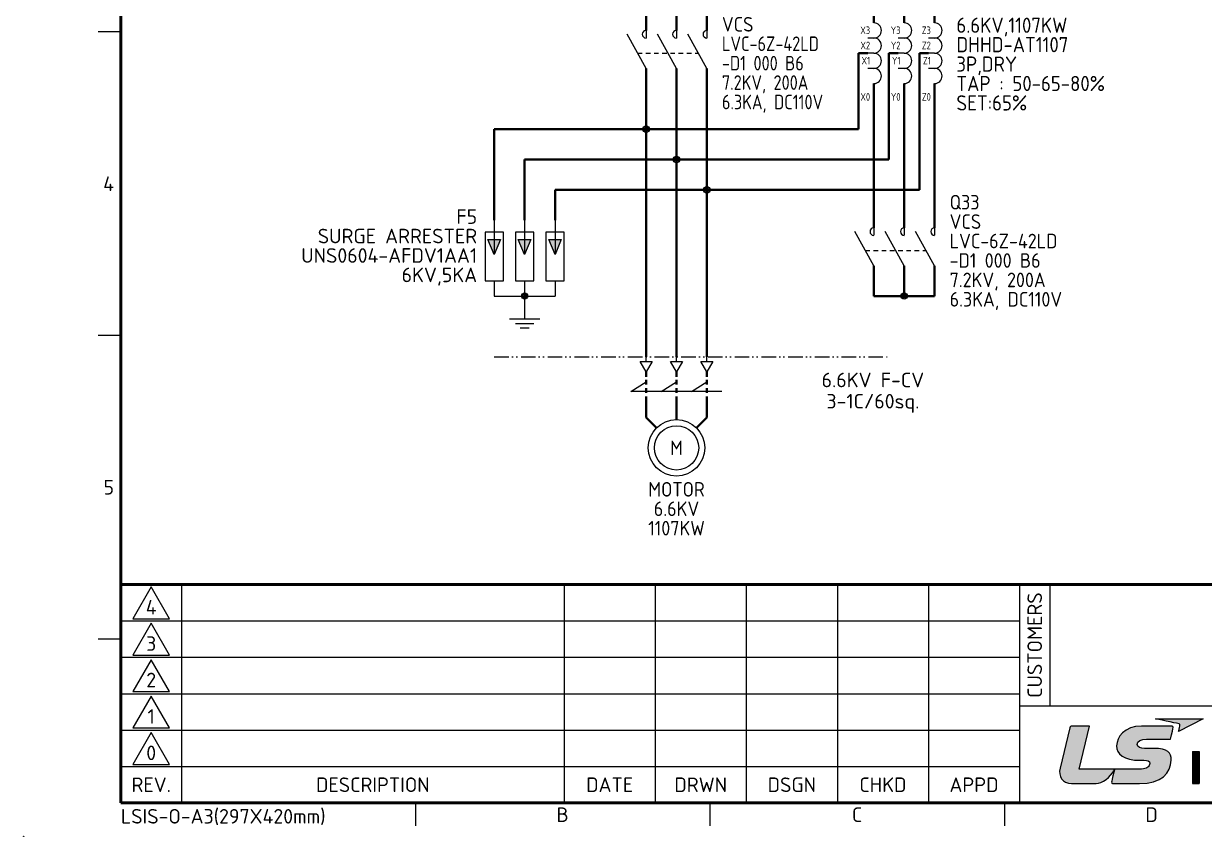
# Model space of a CAD drawing. Header units: millimetres. Extents: x 0 to 556, y 1 to 306.
# Drawn here: x 0 to 194.4, y 1 to 134.9 of the extents above; entities that cross this region are included whole.
import ezdxf
from ezdxf.enums import TextEntityAlignment as Align

# ---------------------------------------------------------------- set-up
doc = ezdxf.new("R2010")
doc.units = ezdxf.units.MM
doc.linetypes.add('ACAD_ISO12W100', pattern=[21, 12, -3, 0, -3, 0, -3])
doc.linetypes.add('JIS_02_0.7', pattern=[1.35, 0.75, -0.6])
doc.layers.add('BUS&POWER CABLE', color=2, linetype='Continuous', lineweight=40)
doc.layers.add('Sheet Out Line', color=2, linetype='Continuous', lineweight=50)
for name, color, linetype in [('LSIS LOGO', 7, 'Continuous'), ('MISC', 7, 'Continuous'), ('Sheet Line', 3, 'Continuous'), ('Sheet Text', 2, 'Continuous'), ('SYMS', 7, 'Continuous'), ('TAGS', 7, 'Continuous'), ('TERMS', 7, 'Continuous'), ('WIRE_GREEN', 3, 'Continuous')]:
    doc.layers.add(name, color=color, linetype=linetype)
doc.styles.get("Standard").update_dxf_attribs({"font": 'txt.shx', "height": 2.4, "bigfont": 'whgtxt.shx'})
doc.styles.add('WD', font='ISOCP2.shx')
doc.styles.add('WD_IEC', font='ISOCP2.shx', dxfattribs={"width": 1.1, "height": 2.4, "bigfont": 'whgtxt.shx'})

# ---------------------------------------------------------------- blocks, each defined once
blk = doc.blocks.new('VONF2N')
for p, q in [((0, -2.5), (-1, -0.768)), ((-1, -0.768), (1, -0.768)), ((1, -0.768), (0, -2.5))]:
    blk.add_line(p, q)
at = {"flags": 128}
blk.add_lwpolyline([(0, -0.768), (0, 0)], dxfattribs=at)
at = {"lineweight": 0, "flags": 128}
blk.add_lwpolyline([(1, -0.768), (0, -2.5)], dxfattribs=at)
at = {"style": 'WD', "flags": 1}
for tag, p in [('X2TERM01', (0, -0.768)), ('X8TERM02', (0, -2.5))]:
    blk.add_attdef(tag, p, '', height=0.08, dxfattribs=at)
blk = doc.blocks.new('VONF2C3')
at = {"color": 3, "lineweight": -3}
for p, q in [((-2.54, -3.21), (0, -1.65)), ((2.46, -3.21), (5, -1.65)), ((7.46, -3.21), (10, -1.65)), ((12.5, -3.21), (-2.54, -3.21))]:
    blk.add_line(p, q, dxfattribs=at)
at = {"layer": 'BUS&POWER CABLE'}
for p, q in [((0, 0), (0, -0.79)), ((0, -1.3), (0, -2.07)), ((5, 0), (5, -0.79)), ((5, -1.3), (5, -2.07)), ((10, 0), (10, -0.79)), ((10, -1.3), (10, -2.07)), ((0, -2.67), (0, -3.42)), ((5, -2.67), (5, -3.42)), ((10, -2.67), (10, -3.42)), ((0, -4.07), (0, -5.77)), ((5, -4.07), (5, -5.77)), ((10, -4.07), (10, -5.77))]:
    blk.add_line(p, q, dxfattribs=at)
at = {"style": 'WD', "flags": 1}
for tag, p in [('X2TERM01', (0, 0)), ('X2TERM03', (5, 0)), ('X2TERM05', (10, 0)), ('X8TERM02', (0, -5.77)), ('X8TERM04', (5, -5.77)), ('X8TERM06', (10, -5.77))]:
    blk.add_attdef(tag, p, '', height=0.08, dxfattribs=at)
blk = doc.blocks.new('WDDOT')
for radius in [0.529, 0.33, 0.164]:
    blk.add_circle((0, 0), radius)
blk = doc.blocks.new('VE11_SA1')
h = blk.add_hatch(color=7)
h.set_gradient(color1=(255, 255, 255), one_color=1, tint=1)
h.paths.add_polyline_path([(0, -5.67), (-1.04, -3.2), (1.04, -3.2)])
for p, q in [((0, 0), (0, -5.67)), ((1.5, -2), (-1.5, -2)), ((-1.5, -2), (-1.5, -10)), ((1.5, -10), (1.5, -2)), ((-1.5, -10), (1.5, -10)), ((0, -10), (0, -11))]:
    blk.add_line(p, q)
blk.add_lwpolyline([(0, -5.67), (-1.04, -3.2), (1.04, -3.2)], close=True)
at = {"style": 'WD_IEC', "width": 1.1}
for tag, p in [('TAG1', (-2.82, 0.58)), ('RATING12', (-2.82, -2.62)), ('RATING11', (-2.82, -5.82)), ('RATING1', (-2.82, -9.02))]:
    blk.add_attdef(tag, text='', height=2.4, dxfattribs=at).set_placement(p, align=Align.MIDDLE_RIGHT)
at = {"flags": 1}
for tag, p, height, style in [('X2TERM01', (0, 0), 0.08, 'WD'), ('INST', (2.18, -5.15), 1, 'WD_IEC'), ('LOC', (2.18, -6.72), 1, 'WD_IEC'), ('FAMILY', (2.13, -8.37), 1, 'WD_IEC'), ('CAT', (2.13, -9.87), 1, 'WD_IEC'), ('X8TERM02', (0, -11), 0.08, 'WD'), ('ASSYCODE', (2.18, -12.53), 1, 'WD_IEC'), ('MFG', (2.18, -11.16), 1, 'WD_IEC')]:
    blk.add_attdef(tag, p, '', height=height, dxfattribs=dict(at, style=style))
blk = doc.blocks.new('VE12_SA1')
h = blk.add_hatch(color=7)
h.set_gradient(color1=(255, 255, 255), one_color=1, tint=1)
h.paths.add_polyline_path([(0, -5.67), (-1.04, -3.2), (1.04, -3.2)])
for p, q in [((0, 0), (0, -5.67)), ((1.5, -2), (-1.5, -2)), ((-1.5, -2), (-1.5, -10)), ((1.5, -10), (1.5, -2)), ((-1.5, -10), (1.5, -10)), ((0, -10), (0, -11))]:
    blk.add_line(p, q)
blk.add_lwpolyline([(0, -5.67), (-1.04, -3.2), (1.04, -3.2)], close=True)
at = {"style": 'WD_IEC', "flags": 1}
for tag, height, p in [('INST', 1, (-2.45, 1.83)), ('TAG2', 2.5, (-2.63, -2.48)), ('LOC', 1, (-2.6, 0.66)), ('RATING1', 2.5, (-2.63, -12.08))]:
    blk.add_attdef(tag, text='', height=height, dxfattribs=at).set_placement(p, align=Align.RIGHT)
at = {"flags": 1}
for tag, p, height, style in [('X2TERM01', (0, 0), 0.08, 'WD'), ('FAMILY', (2.13, -8.37), 1, 'WD_IEC'), ('CAT', (2.13, -9.87), 1, 'WD_IEC'), ('X8TERM02', (0, -11), 0.08, 'WD'), ('ASSYCODE', (2.18, -12.53), 1, 'WD_IEC'), ('MFG', (2.18, -11.16), 1, 'WD_IEC')]:
    blk.add_attdef(tag, p, '', height=height, dxfattribs=dict(at, style=style))
at = {"style": 'WD_IEC', "flags": 1}
for tag, width, p in [('RATING12', 0.8, (-2.63, -5.68)), ('RATING11', 0.78, (-2.63, -8.88))]:
    blk.add_attdef(tag, text='', height=2.5, dxfattribs=dict(at, width=width)).set_placement(p, align=Align.RIGHT)
blk = doc.blocks.new('VGND2')
at = {"color": 3}
for p, q in [((0, 0), (0, -1.25)), ((-2.5, -1.25), (2.5, -1.25)), ((-1.5, -2), (1.5, -2)), ((-0.75, -2.75), (0.75, -2.75))]:
    blk.add_line(p, q, dxfattribs=at)
at = {"style": 'WD_IEC'}
for tag, p in [('INST', (-4.14, 0.1)), ('LOC', (-4.14, -3.4))]:
    blk.add_attdef(tag, text='', height=2.5, dxfattribs=at).set_placement(p, align=Align.RIGHT)
at = {"style": 'WD_IEC', "flags": 1}
blk.add_attdef('X2TERM01', (0, 0), '', height=0.32, dxfattribs=at)
at = {"color": 3, "style": 'WD_IEC', "flags": 1}
blk.add_attdef('TAG1', text='', height=2.4, dxfattribs=at).set_placement((-2.47, -6.6), align=Align.RIGHT)
blk = doc.blocks.new('VMOTOR_3S')
at = {"color": 2, "lineweight": 40}
for p, q in [((-5, 7.51), (-5, 5.01)), ((5, 7.51), (5, 5.01)), ((-5, 5.01), (-3.27, 3.28)), ((5, 5.01), (3.29, 3.29))]:
    blk.add_line(p, q, dxfattribs=at)
blk.add_line((0, 0), (0.01, -0.01))
for radius in [4.65, 3.65]:
    blk.add_circle((0.01, -0.01), radius)
at = {"style": 'WD_IEC', "flags": 1}
for tag, p in [('X2TERM01', (-5, 7.51)), ('X2TERM03', (5, 7.51)), ('X2TERM02', (0, 4.64))]:
    blk.add_attdef(tag, p, '', height=0.32, dxfattribs=at)
at = {"style": 'WD'}
for tag, p in [('TEXT1', (0.01, -0.01)), ('TEXT2', (0.01, -6.84)), ('TEXT3', (0.01, -10.04)), ('TEXT4', (0.01, -13.24)), ('TEXT5', (0.01, -16.44))]:
    blk.add_attdef(tag, text='', height=2.4, dxfattribs=at).set_placement(p, align=Align.MIDDLE_CENTER)
at = {"style": 'WD_IEC', "flags": 1}
for tag, p in [('INST', (-6.38, -1.87)), ('TAG1', (-6.03, -4.76)), ('LOC', (-6.32, -3.04))]:
    blk.add_attdef(tag, text='', height=1, dxfattribs=at).set_placement(p, align=Align.RIGHT)
blk = doc.blocks.new('VA22_VCST1')
at = {"color": 2, "lineweight": 40}
for p, q in [((-5, 6.25), (-5, 3.75)), ((0, 6.25), (0, 3.75)), ((5, 6.25), (5, 3.75)), ((-5, -2.5), (-5, -6.25)), ((0, -2.5), (0, -6.25)), ((5, -2.5), (5, -6.25))]:
    blk.add_line(p, q, dxfattribs=at)
for p, q in [((-5, -2.5), (-8.12, 3.12)), ((-5, 3.75), (-5, 2.5)), ((0, -2.5), (-3.12, 3.12)), ((0, 3.75), (0, 2.5)), ((5, -2.5), (1.88, 3.12)), ((5, 3.75), (5, 2.5))]:
    blk.add_line(p, q)
at = {"linetype": 'JIS_02_0.7'}
blk.add_line((-6.39, 0), (3.61, 0), dxfattribs=at)
for centre in [(-5, 3.12), (0, 3.12), (5, 3.12)]:
    blk.add_arc(centre, 0.625, 90, 270)
at = {"style": 'WD_IEC'}
for tag, p in [('TAG2', (7.49, 7.96)), ('RATING12', (7.49, 4.76)), ('RATING11', (7.49, 1.56)), ('RATING10', (7.49, -1.64)), ('RATING1', (7.49, -4.84)), ('RATING2', (7.49, -8.04))]:
    blk.add_attdef(tag, text='', height=2.4, dxfattribs=at).set_placement(p, align=Align.MIDDLE_LEFT)
at = {"style": 'WD', "flags": 1}
for tag, p, height in [('X2TERM01', (-5, 6.25), 0.08), ('X2TERM02', (0, 6.25), 0.08), ('X2TERM03', (5, 6.25), 0.08), ('X4LINK', (-6.39, 0), 0.01), ('X1LINK', (3.61, 0), 0.01), ('X8TERM04', (-5, -6.25), 0.08), ('X8TERM05', (0, -6.25), 0.08), ('X8TERM06', (5, -6.25), 0.08)]:
    blk.add_attdef(tag, p, '', height=height, dxfattribs=at)
at = {"style": 'WD_IEC', "flags": 1}
for tag, p in [('INST', (-6.99, -4.03)), ('FAMILY', (-6.9, -6.72)), ('LOC', (-7.02, -5.33)), ('WDTAGALT', (-6.95, -8.07))]:
    blk.add_attdef(tag, text='', height=1, dxfattribs=at).set_placement(p, align=Align.RIGHT)
blk = doc.blocks.new('LSLOGO')
at = {"linetype": 'Continuous'}
h = blk.add_hatch(color=1, dxfattribs=at)
edge = h.paths.add_edge_path()
edge.add_spline(control_points=[(22.38, 13.83), (22.38, 13.83), (30.24, 13.83), (30.24, 13.83), (30.24, 13.83), (26.2, 11.76), (26.2, 11.76), (26.2, 11.76), (26.36, 12.44), (26.41, 12.64), (26.46, 12.86), (26.39, 13.02), (26.09, 13.08), (25.79, 13.14), (22.38, 13.83), (22.38, 13.83)], knot_values=[0, 0, 0, 0, 0.2, 0.2, 0.2, 0.4, 0.4, 0.4, 0.6, 0.6, 0.6, 0.8, 0.8, 0.8, 1, 1, 1, 1], degree=3, periodic=0)
h = blk.add_hatch(color=5, dxfattribs=at)
edge = h.paths.add_edge_path()
edge.add_spline(control_points=[(20.47, 7.02), (21.09, 7.02), (21.44, 6.93), (21.45, 6.51), (21.45, 6.29), (21.29, 6.02), (21.13, 5.89), (20.75, 5.6), (20.41, 5.56), (18.63, 5.56), (18.63, 5.56), (9.84, 5.56), (9.84, 5.56), (9.84, 5.56), (11.54, 12.66), (11.54, 12.66), (11.54, 12.66), (8.61, 12.66), (8.61, 12.66), (8.41, 12.66), (8.34, 12.6), (8.28, 12.37), (8.28, 12.37), (6.67, 5.72), (6.67, 5.72), (6.36, 4.4), (7.05, 3.19), (8.57, 3.19), (10.09, 3.19), (11.31, 3.19), (12.6, 3.19), (13.62, 3.19), (14.99, 4.31), (15.54, 5.33), (15.57, 5.39), (15.59, 5.43), (15.61, 5.47), (15.61, 5.47), (15.61, 5.47), (15.61, 5.47), (15.61, 5.47), (15.62, 5.49), (15.63, 5.47), (15.63, 5.47), (15.63, 5.47), (15.63, 5.47), (15.54, 5.1), (15.23, 3.79), (15.18, 3.58), (15.12, 3.3), (15.26, 3.19), (15.4, 3.19), (15.4, 3.19), (18.69, 3.19), (19.73, 3.19), (23.41, 3.19), (24.85, 4.94), (24.97, 7.04), (25.05, 8.22), (24.29, 8.99), (22.18, 8.99), (22.18, 8.99), (21.14, 8.99), (20.56, 8.99), (19.98, 8.99), (19.39, 9.18), (19.39, 9.65), (19.39, 10.12), (20.04, 10.52), (20.91, 10.52), (20.91, 10.52), (24.86, 10.52), (24.86, 10.52), (24.86, 10.52), (25.2, 11.9), (25.27, 12.19), (25.36, 12.56), (25.24, 12.67), (24.98, 12.67), (24.98, 12.67), (20.1, 12.67), (20.1, 12.67), (17.26, 12.67), (15.99, 10.77), (15.99, 9.42), (15.99, 8.06), (17.08, 7.02), (19.9, 7.02), (19.9, 7.02), (20.47, 7.02), (20.47, 7.02)], knot_values=[0, 0, 0, 0, 0.033333, 0.033333, 0.033333, 0.066667, 0.066667, 0.066667, 0.1, 0.1, 0.1, 0.133333, 0.133333, 0.133333, 0.166667, 0.166667, 0.166667, 0.2, 0.2, 0.2, 0.233333, 0.233333, 0.233333, 0.266667, 0.266667, 0.266667, 0.3, 0.3, 0.3, 0.333333, 0.333333, 0.333333, 0.366667, 0.366667, 0.366667, 0.4, 0.4, 0.4, 0.433333, 0.433333, 0.433333, 0.466667, 0.466667, 0.466667, 0.5, 0.5, 0.5, 0.533333, 0.533333, 0.533333, 0.566667, 0.566667, 0.566667, 0.6, 0.6, 0.6, 0.633333, 0.633333, 0.633333, 0.666667, 0.666667, 0.666667, 0.7, 0.7, 0.7, 0.733333, 0.733333, 0.733333, 0.766667, 0.766667, 0.766667, 0.8, 0.8, 0.8, 0.833333, 0.833333, 0.833333, 0.866667, 0.866667, 0.866667, 0.9, 0.9, 0.9, 0.933333, 0.933333, 0.933333, 0.966667, 0.966667, 0.966667, 1, 1, 1, 1], degree=3, periodic=0)
for p, q in [((28.47, 8.39), (28.58, 8.49)), ((28.47, 8.16), (28.8, 8.49)), ((28.47, 7.94), (29.02, 8.49)), ((28.47, 7.71), (29.25, 8.49)), ((28.47, 7.49), (29.47, 8.49)), ((28.47, 7.26), (29.57, 8.36)), ((28.47, 7.04), (29.57, 8.14)), ((28.47, 6.81), (29.57, 7.92)), ((28.47, 6.59), (29.57, 7.69)), ((28.47, 6.36), (29.57, 7.47)), ((28.47, 6.14), (29.57, 7.24)), ((28.47, 5.92), (29.57, 7.02)), ((28.47, 5.69), (29.57, 6.79)), ((28.47, 5.47), (29.57, 6.57)), ((28.47, 5.24), (29.57, 6.34)), ((28.47, 5.02), (29.57, 6.12)), ((28.47, 4.79), (29.57, 5.9)), ((28.47, 4.57), (29.57, 5.67)), ((28.47, 4.34), (29.57, 5.45)), ((28.47, 4.12), (29.57, 5.22)), ((28.47, 3.9), (29.57, 5)), ((28.47, 3.67), (29.57, 4.77)), ((28.47, 3.45), (29.57, 4.55)), ((28.47, 3.22), (29.57, 4.32)), ((28.67, 3.2), (29.57, 4.1)), ((28.89, 3.2), (29.57, 3.87)), ((29.12, 3.2), (29.57, 3.65)), ((29.34, 3.2), (29.57, 3.43)), ((29.57, 3.2), (29.57, 3.2))]:
    blk.add_line(p, q, dxfattribs=at)
at = {"color": 7, "linetype": 'Continuous'}
for p, q in [((28.47, 8.49), (28.47, 8.35)), ((28.47, 8.49), (28.63, 8.49)), ((28.47, 8.35), (28.47, 8.2)), ((28.47, 8.2), (28.47, 8.06)), ((28.47, 8.06), (28.47, 7.92)), ((28.47, 7.92), (28.47, 7.77)), ((28.63, 8.49), (28.78, 8.49)), ((28.78, 8.49), (28.94, 8.49)), ((28.94, 8.49), (29.1, 8.49)), ((29.1, 8.49), (29.26, 8.49)), ((29.26, 8.49), (29.41, 8.49)), ((29.41, 8.49), (29.57, 8.49)), ((29.57, 8.49), (29.57, 8.35)), ((29.57, 8.35), (29.57, 8.2)), ((29.57, 8.2), (29.57, 8.06)), ((29.57, 8.06), (29.57, 7.92)), ((29.57, 7.92), (29.57, 7.77)), ((28.47, 7.77), (28.47, 7.63)), ((28.47, 7.63), (28.47, 7.49)), ((28.47, 7.49), (28.47, 7.35)), ((28.47, 7.35), (28.47, 7.2)), ((28.47, 7.2), (28.47, 7.06)), ((28.47, 7.06), (28.47, 6.92)), ((28.47, 6.92), (28.47, 6.77)), ((28.47, 6.77), (28.47, 6.63)), ((28.47, 6.63), (28.47, 6.49)), ((28.47, 6.49), (28.47, 6.34)), ((28.47, 6.34), (28.47, 6.2)), ((28.47, 6.2), (28.47, 6.06)), ((28.47, 6.06), (28.47, 5.91)), ((28.47, 5.91), (28.47, 5.77)), ((29.57, 7.77), (29.57, 7.63)), ((29.57, 7.63), (29.57, 7.49)), ((29.57, 7.49), (29.57, 7.35)), ((29.57, 7.35), (29.57, 7.2)), ((29.57, 7.2), (29.57, 7.06)), ((29.57, 7.06), (29.57, 6.92)), ((29.57, 6.92), (29.57, 6.77)), ((29.57, 6.77), (29.57, 6.63)), ((29.57, 6.63), (29.57, 6.49)), ((29.57, 6.49), (29.57, 6.34)), ((29.57, 6.34), (29.57, 6.2)), ((29.57, 6.2), (29.57, 6.06)), ((29.57, 6.06), (29.57, 5.91)), ((29.57, 5.91), (29.57, 5.77)), ((28.47, 5.77), (28.47, 5.63)), ((28.47, 5.63), (28.47, 5.49)), ((28.47, 5.49), (28.47, 5.34)), ((28.47, 5.34), (28.47, 5.2)), ((28.47, 5.2), (28.47, 5.06)), ((28.47, 5.06), (28.47, 4.91)), ((28.47, 4.91), (28.47, 4.77)), ((28.47, 4.77), (28.47, 4.63)), ((28.47, 4.63), (28.47, 4.48)), ((28.47, 4.48), (28.47, 4.34)), ((28.47, 4.34), (28.47, 4.2)), ((28.47, 4.2), (28.47, 4.05)), ((28.47, 4.05), (28.47, 3.91)), ((28.47, 3.91), (28.47, 3.77)), ((29.57, 5.77), (29.57, 5.63)), ((29.57, 5.63), (29.57, 5.49)), ((29.57, 5.49), (29.57, 5.34)), ((29.57, 5.34), (29.57, 5.2)), ((29.57, 5.2), (29.57, 5.06)), ((29.57, 5.06), (29.57, 4.91)), ((29.57, 4.91), (29.57, 4.77)), ((29.57, 4.77), (29.57, 4.63)), ((29.57, 4.63), (29.57, 4.48)), ((29.57, 4.48), (29.57, 4.34)), ((29.57, 4.34), (29.57, 4.2)), ((29.57, 4.2), (29.57, 4.05)), ((29.57, 4.05), (29.57, 3.91)), ((29.57, 3.91), (29.57, 3.77)), ((28.47, 3.77), (28.47, 3.63)), ((28.47, 3.63), (28.47, 3.48)), ((28.47, 3.48), (28.47, 3.34)), ((28.47, 3.34), (28.47, 3.2)), ((28.47, 3.2), (28.63, 3.2)), ((28.63, 3.2), (28.78, 3.2)), ((28.78, 3.2), (28.94, 3.2)), ((28.94, 3.2), (29.1, 3.2)), ((29.1, 3.2), (29.26, 3.2)), ((29.26, 3.2), (29.41, 3.2)), ((29.41, 3.2), (29.57, 3.2)), ((29.57, 3.77), (29.57, 3.63)), ((29.57, 3.63), (29.57, 3.48)), ((29.57, 3.48), (29.57, 3.34)), ((29.57, 3.34), (29.57, 3.2))]:
    blk.add_line(p, q, dxfattribs=at)
at = {"color": 3, "linetype": 'Continuous'}
blk.add_line((7.71, 3.35), (7.72, 3.35), dxfattribs=at)
at = {"color": 1, "linetype": 'Continuous'}
for points in [[(22.38, 13.83), (22.38, 13.83), (30.24, 13.83), (30.24, 13.83)], [(26.09, 13.08), (25.79, 13.14), (22.38, 13.83), (22.38, 13.83)], [(30.24, 13.83), (30.24, 13.83), (26.2, 11.76), (26.2, 11.76)], [(26.41, 12.64), (26.46, 12.86), (26.39, 13.02), (26.09, 13.08)], [(26.2, 11.76), (26.2, 11.76), (26.36, 12.44), (26.41, 12.64)]]:
    blk.add_open_spline(points, degree=3, dxfattribs=at)
at = {"color": 3, "linetype": 'Continuous'}
for points in [[(8.28, 12.37), (8.28, 12.37), (6.67, 5.72), (6.67, 5.72)], [(8.28, 12.37), (8.28, 12.37), (6.67, 5.72), (6.67, 5.72)], [(8.61, 12.66), (8.41, 12.66), (8.34, 12.6), (8.28, 12.37)], [(8.61, 12.66), (8.41, 12.66), (8.34, 12.6), (8.28, 12.37)], [(11.54, 12.66), (11.54, 12.66), (8.61, 12.66), (8.61, 12.66)], [(11.54, 12.66), (11.54, 12.66), (8.61, 12.66), (8.61, 12.66)], [(9.84, 5.56), (9.84, 5.56), (11.54, 12.66), (11.54, 12.66)], [(9.84, 5.56), (9.84, 5.56), (11.54, 12.66), (11.54, 12.66)], [(24.86, 10.52), (24.86, 10.52), (25.2, 11.9), (25.27, 12.19)], [(24.86, 10.52), (24.86, 10.52), (25.2, 11.9), (25.27, 12.19)], [(24.97, 7.04), (25.05, 8.22), (24.29, 8.99), (22.18, 8.99)], [(24.97, 7.04), (25.05, 8.22), (24.29, 8.99), (22.18, 8.99)], [(21.13, 5.89), (20.75, 5.6), (20.41, 5.56), (18.63, 5.56)], [(21.13, 5.89), (20.75, 5.6), (20.41, 5.56), (18.63, 5.56)], [(19.9, 7.02), (19.9, 7.02), (20.47, 7.02), (20.47, 7.02)], [(19.9, 7.02), (19.9, 7.02), (20.47, 7.02), (20.47, 7.02)], [(20.47, 7.02), (21.09, 7.02), (21.44, 6.93), (21.45, 6.51)], [(20.47, 7.02), (21.09, 7.02), (21.44, 6.93), (21.45, 6.51)], [(21.45, 6.51), (21.45, 6.29), (21.29, 6.02), (21.13, 5.89)], [(21.45, 6.51), (21.45, 6.29), (21.29, 6.02), (21.13, 5.89)], [(18.63, 5.56), (18.63, 5.56), (9.84, 5.56), (9.84, 5.56)], [(18.63, 5.56), (18.63, 5.56), (9.84, 5.56), (9.84, 5.56)], [(15.63, 5.47), (15.54, 5.1), (15.23, 3.79), (15.18, 3.58)], [(15.63, 5.47), (15.54, 5.1), (15.23, 3.79), (15.18, 3.58)], [(15.54, 5.33), (15.57, 5.39), (15.59, 5.43), (15.61, 5.47)], [(15.54, 5.33), (15.57, 5.39), (15.59, 5.43), (15.61, 5.47)], [(15.61, 5.47), (15.61, 5.47), (15.62, 5.49), (15.63, 5.47)], [(15.61, 5.47), (15.61, 5.47), (15.62, 5.49), (15.63, 5.47)], [(15.61, 5.47), (15.61, 5.47), (15.61, 5.47), (15.61, 5.47)], [(15.61, 5.47), (15.61, 5.47), (15.61, 5.47), (15.61, 5.47)], [(15.63, 5.47), (15.63, 5.47), (15.63, 5.47), (15.63, 5.47)], [(15.63, 5.47), (15.63, 5.47), (15.63, 5.47), (15.63, 5.47)]]:
    blk.add_open_spline(points, degree=3, dxfattribs=at)
at = {"color": 5, "linetype": 'Continuous'}
for points in [[(8.28, 12.37), (8.28, 12.37), (6.67, 5.72), (6.67, 5.72)], [(8.61, 12.66), (8.41, 12.66), (8.34, 12.6), (8.28, 12.37)], [(11.54, 12.66), (11.54, 12.66), (8.61, 12.66), (8.61, 12.66)], [(9.84, 5.56), (9.84, 5.56), (11.54, 12.66), (11.54, 12.66)], [(24.86, 10.52), (24.86, 10.52), (25.2, 11.9), (25.27, 12.19)], [(24.97, 7.04), (25.05, 8.22), (24.29, 8.99), (22.18, 8.99)], [(21.13, 5.89), (20.75, 5.6), (20.41, 5.56), (18.63, 5.56)], [(19.9, 7.02), (19.9, 7.02), (20.47, 7.02), (20.47, 7.02)], [(20.47, 7.02), (21.09, 7.02), (21.44, 6.93), (21.45, 6.51)], [(21.45, 6.51), (21.45, 6.29), (21.29, 6.02), (21.13, 5.89)], [(18.63, 5.56), (18.63, 5.56), (9.84, 5.56), (9.84, 5.56)], [(15.63, 5.47), (15.54, 5.1), (15.23, 3.79), (15.18, 3.58)], [(15.54, 5.33), (15.57, 5.39), (15.59, 5.43), (15.61, 5.47)], [(15.61, 5.47), (15.61, 5.47), (15.62, 5.49), (15.63, 5.47)], [(15.61, 5.47), (15.61, 5.47), (15.61, 5.47), (15.61, 5.47)], [(15.63, 5.47), (15.63, 5.47), (15.63, 5.47), (15.63, 5.47)]]:
    blk.add_open_spline(points, degree=3, dxfattribs=at)
at = {"color": 3, "linetype": 'Continuous'}
for points, knots in [([(25.27, 12.19), (25.36, 12.56), (25.24, 12.67), (24.98, 12.67), (24.98, 12.67), (20.1, 12.67), (20.1, 12.67), (17.26, 12.67), (15.99, 10.77), (15.99, 9.42), (15.99, 8.06), (17.08, 7.02), (19.9, 7.02)], [0.8333333, 0.8333333, 0.8333333, 0.8333333, 0.8666667, 0.8666667, 0.8666667, 0.9, 0.9, 0.9, 0.9333333, 0.9333333, 0.9333333, 0.9666667, 0.9666667, 0.9666667, 0.9666667]), ([(25.27, 12.19), (25.36, 12.56), (25.24, 12.67), (24.98, 12.67), (24.98, 12.67), (20.1, 12.67), (20.1, 12.67), (17.26, 12.67), (15.99, 10.77), (15.99, 9.42), (15.99, 8.06), (17.08, 7.02), (19.9, 7.02)], [0.8333333, 0.8333333, 0.8333333, 0.8333333, 0.8666667, 0.8666667, 0.8666667, 0.9, 0.9, 0.9, 0.9333333, 0.9333333, 0.9333333, 0.9666667, 0.9666667, 0.9666667, 0.9666667]), ([(22.18, 8.99), (22.18, 8.99), (21.14, 8.99), (20.56, 8.99), (19.98, 8.99), (19.39, 9.18), (19.39, 9.65), (19.39, 10.12), (20.04, 10.52), (20.91, 10.52), (20.91, 10.52), (24.86, 10.52), (24.86, 10.52)], [0.6666667, 0.6666667, 0.6666667, 0.6666667, 0.7, 0.7, 0.7, 0.7333333, 0.7333333, 0.7333333, 0.7666667, 0.7666667, 0.7666667, 0.8, 0.8, 0.8, 0.8]), ([(22.18, 8.99), (22.18, 8.99), (21.14, 8.99), (20.56, 8.99), (19.98, 8.99), (19.39, 9.18), (19.39, 9.65), (19.39, 10.12), (20.04, 10.52), (20.91, 10.52), (20.91, 10.52), (24.86, 10.52), (24.86, 10.52)], [0.6666667, 0.6666667, 0.6666667, 0.6666667, 0.7, 0.7, 0.7, 0.7333333, 0.7333333, 0.7333333, 0.7666667, 0.7666667, 0.7666667, 0.8, 0.8, 0.8, 0.8]), ([(15.18, 3.58), (15.12, 3.3), (15.26, 3.19), (15.4, 3.19), (15.4, 3.19), (18.69, 3.19), (19.73, 3.19), (23.41, 3.19), (24.85, 4.94), (24.97, 7.04)], [0.53333333, 0.53333333, 0.53333333, 0.53333333, 0.56666667, 0.56666667, 0.56666667, 0.6, 0.6, 0.6, 0.63333333, 0.63333333, 0.63333333, 0.63333333]), ([(15.18, 3.58), (15.12, 3.3), (15.26, 3.19), (15.4, 3.19), (15.4, 3.19), (18.69, 3.19), (19.73, 3.19), (23.41, 3.19), (24.85, 4.94), (24.97, 7.04)], [0.53333333, 0.53333333, 0.53333333, 0.53333333, 0.56666667, 0.56666667, 0.56666667, 0.6, 0.6, 0.6, 0.63333333, 0.63333333, 0.63333333, 0.63333333]), ([(6.67, 5.72), (6.36, 4.4), (7.05, 3.19), (8.57, 3.19), (10.09, 3.19), (11.31, 3.19), (12.6, 3.19), (13.62, 3.19), (14.99, 4.31), (15.54, 5.33)], [0.2666667, 0.2666667, 0.2666667, 0.2666667, 0.3, 0.3, 0.3, 0.3333333, 0.3333333, 0.3333333, 0.3666667, 0.3666667, 0.3666667, 0.3666667]), ([(6.67, 5.72), (6.36, 4.4), (7.05, 3.19), (8.57, 3.19), (10.09, 3.19), (11.31, 3.19), (12.6, 3.19), (13.62, 3.19), (14.99, 4.31), (15.54, 5.33)], [0.2666667, 0.2666667, 0.2666667, 0.2666667, 0.3, 0.3, 0.3, 0.3333333, 0.3333333, 0.3333333, 0.3666667, 0.3666667, 0.3666667, 0.3666667])]:
    blk.add_open_spline(points, degree=3, knots=knots, dxfattribs=at)
at = {"color": 5, "linetype": 'Continuous'}
for points, knots in [([(25.27, 12.19), (25.36, 12.56), (25.24, 12.67), (24.98, 12.67), (24.98, 12.67), (20.1, 12.67), (20.1, 12.67), (17.26, 12.67), (15.99, 10.77), (15.99, 9.42), (15.99, 8.06), (17.08, 7.02), (19.9, 7.02)], [0.8333333, 0.8333333, 0.8333333, 0.8333333, 0.8666667, 0.8666667, 0.8666667, 0.9, 0.9, 0.9, 0.9333333, 0.9333333, 0.9333333, 0.9666667, 0.9666667, 0.9666667, 0.9666667]), ([(22.18, 8.99), (22.18, 8.99), (21.14, 8.99), (20.56, 8.99), (19.98, 8.99), (19.39, 9.18), (19.39, 9.65), (19.39, 10.12), (20.04, 10.52), (20.91, 10.52), (20.91, 10.52), (24.86, 10.52), (24.86, 10.52)], [0.6666667, 0.6666667, 0.6666667, 0.6666667, 0.7, 0.7, 0.7, 0.7333333, 0.7333333, 0.7333333, 0.7666667, 0.7666667, 0.7666667, 0.8, 0.8, 0.8, 0.8]), ([(15.18, 3.58), (15.12, 3.3), (15.26, 3.19), (15.4, 3.19), (15.4, 3.19), (18.69, 3.19), (19.73, 3.19), (23.41, 3.19), (24.85, 4.94), (24.97, 7.04)], [0.53333333, 0.53333333, 0.53333333, 0.53333333, 0.56666667, 0.56666667, 0.56666667, 0.6, 0.6, 0.6, 0.63333333, 0.63333333, 0.63333333, 0.63333333]), ([(6.67, 5.72), (6.36, 4.4), (7.05, 3.19), (8.57, 3.19), (10.09, 3.19), (11.31, 3.19), (12.6, 3.19), (13.62, 3.19), (14.99, 4.31), (15.54, 5.33)], [0.2666667, 0.2666667, 0.2666667, 0.2666667, 0.3, 0.3, 0.3, 0.3333333, 0.3333333, 0.3333333, 0.3666667, 0.3666667, 0.3666667, 0.3666667])]:
    blk.add_open_spline(points, degree=3, knots=knots, dxfattribs=at)
blk = doc.blocks.new('LSSA3')
blk.add_circle((0, 1), 0.01)
at = {"layer": 'Sheet Line'}
for p, q in [((16, 133.5), (12.25, 133.5)), ((16, 83.5), (12.25, 83.5)), ((26, 42.5), (26, 6.5)), ((89, 42.5), (89, 6.5)), ((104, 42.5), (104, 6.5)), ((119, 42.5), (119, 6.5)), ((134, 42.5), (134, 6.5)), ((149, 42.5), (149, 6.5)), ((164, 42.5), (164, 6.5)), ((169, 42.5), (169, 22.5)), ((16, 36.5), (164, 36.5)), ((16, 33.5), (12.25, 33.5)), ((16, 30.5), (164, 30.5)), ((16, 24.5), (164, 24.5)), ((164, 22.5), (404, 22.5)), ((16, 18.5), (164, 18.5)), ((16, 12.5), (164, 12.5)), ((64.5, 6.5), (64.5, 2.75)), ((113, 6.5), (113, 2.75)), ((161.5, 6.5), (161.5, 2.75))]:
    blk.add_line(p, q, dxfattribs=at)
for points in [[(21, 42.1), (17.97, 36.85), (24.03, 36.85)], [(21, 36.1), (17.97, 30.85), (24.03, 30.85)], [(21, 30.1), (17.97, 24.85), (24.03, 24.85)], [(21, 24.1), (17.97, 18.85), (24.03, 18.85)], [(21, 18.1), (17.97, 12.85), (24.03, 12.85)]]:
    blk.add_lwpolyline(points, close=True, dxfattribs=at)
at = {"layer": 'Sheet Out Line'}
blk.add_line((16, 42.5), (404, 42.5), dxfattribs=at)
blk.add_lwpolyline([(16, 6.5), (404, 6.5), (404, 283.5), (16, 283.5)], close=True, dxfattribs=at)
at = {"layer": 'LSIS LOGO'}
blk.add_blockref('LSLOGO', (164, 6.5), dxfattribs=at)
at = {"style": 'WD_IEC', "width": 1.1}
for tag, height, p in [('DESC4', 2.4, (57.5, 39.5)), ('CUSTOMERS31', 3.8, (219, 38)), ('TITLE1', 3.6, (333, 37.5)), ('CUSTOMERS21', 3.8, (219, 35.25)), ('DESC3', 2.4, (57.5, 33.5)), ('CUSTOMERS32', 3.8, (219, 32.5)), ('TITLE2', 3.6, (333, 32.5)), ('CUSTOMERS22', 3.8, (219, 29.75)), ('TITLE3', 3.6, (333, 27.5)), ('RN', 3.5, (398, 28.75)), ('DESC2', 2.4, (57.5, 27.5)), ('CUSTOMERS33', 3.8, (219, 27)), ('DESC1', 2.4, (57.5, 21.5)), ('FILE', 2.4, (314, 18.5)), ('WORKNO', 3.5, (365.5, 18.5)), ('DESC0', 2.4, (57.5, 15.5)), ('SHN', 2.4, (395, 12)), ('TSH', 2.4, (401, 9))]:
    blk.add_attdef(tag, text='', height=height, dxfattribs=at).set_placement(p, align=Align.MIDDLE_CENTER)
at = {"style": 'WD_IEC'}
for tag, p in [('DATE4', (96.5, 39.5)), ('DRWN4', (111.5, 39.5)), ('DSGN4', (126.5, 39.5)), ('CHKD4', (141.5, 39.5)), ('APPD4', (156.5, 39.5)), ('DATE3', (96.5, 33.5)), ('DRWN3', (111.5, 33.5)), ('DSGN3', (126.5, 33.5)), ('CHKD3', (141.5, 33.5)), ('APPD3', (156.5, 33.5)), ('DATE2', (96.5, 27.5)), ('DRWN2', (111.5, 27.5)), ('DSGN2', (126.5, 27.5)), ('CHKD2', (141.5, 27.5)), ('APPD2', (156.5, 27.5)), ('DATE1', (96.5, 21.5)), ('DRWN1', (111.5, 21.5)), ('DSGN1', (126.5, 21.5)), ('CHKD1', (141.5, 21.5)), ('APPD1', (156.5, 21.5)), ('DATE0', (96.5, 15.5)), ('DRWN0', (111.5, 15.5)), ('DSGN0', (126.5, 15.5)), ('CHKD0', (141.5, 15.5)), ('APPD0', (156.5, 15.5))]:
    blk.add_attdef(tag, text='', height=2.4, dxfattribs=at).set_placement(p, align=Align.MIDDLE_CENTER)
at = {"style": 'WD_IEC', "width": 1.1}
for tag, p in [('DWG1ST', (345, 10.5)), ('DWGNO', (373.49, 10.5))]:
    blk.add_attdef(tag, text='', height=3.5, dxfattribs=at).set_placement(p, align=Align.MIDDLE_LEFT)
at = {"style": 'WD_IEC', "width": 1.1, "flags": 9}
blk.add_attdef('WD_TB', (0, 0), '', height=2.4, dxfattribs=at)
at = {"layer": 'Sheet Text', "style": 'WD_IEC', "width": 1.1}
for s, p in [('4', (14.88, 108.5)), ('5', (14.88, 58.5))]:
    blk.add_text(s, height=2.4, dxfattribs=at).set_placement(p, align=Align.MIDDLE_RIGHT)
blk.add_text('CUSTOMERS', height=2.4, rotation=90, dxfattribs=at).set_placement((166.5, 32.5), align=Align.MIDDLE_CENTER)
for s, p in [('4', (21, 38.75)), ('3', (21, 32.75)), ('2', (21, 26.75)), ('1', (21, 20.75)), ('0', (21, 14.75)), ('REV.', (21, 9.5)), ('DESCRIPTION', (57.5, 9.5)), ('DATE', (96.5, 9.5)), ('DRWN', (111.5, 9.5)), ('DSGN', (126.5, 9.5)), ('CHKD', (141.5, 9.5)), ('APPD', (156.5, 9.5))]:
    blk.add_text(s, height=2.4, dxfattribs=at).set_placement(p, align=Align.MIDDLE_CENTER)
blk.add_text('LSIS-O-A3(297X420mm)', height=2.4, dxfattribs=at).set_placement((16, 5.5), align=Align.TOP_LEFT)
for s, p in [('B', (88.75, 3.37)), ('C', (137.25, 3.37)), ('D', (185.75, 3.37))]:
    blk.add_text(s, height=2.4, dxfattribs=at).set_placement(p, align=Align.CENTER)
blk = doc.blocks.new('VD61_AUTOTRT1')
at = {"color": 2, "lineweight": 40}
for p, q in [((-5, 10), (-5, 5)), ((0, 10), (0, 5)), ((5, 10), (5, 5)), ((-5, -5), (-5, -10)), ((0, -5), (0, -10)), ((5, -5), (5, -10))]:
    blk.add_line(p, q, dxfattribs=at)
for p, q in [((-5, 2.5), (-6, 2.5)), ((0, 2.5), (-1, 2.5)), ((5, 2.5), (4, 2.5)), ((-5, 0), (-6, 0)), ((0, 0), (-1, 0)), ((5, 0), (4, 0)), ((-5, -2.5), (-6, -2.5)), ((0, -2.5), (-1, -2.5)), ((5, -2.5), (4, -2.5))]:
    blk.add_line(p, q)
for centre in [(-5, 3.75), (0, 3.75), (5, 3.75), (-5, 1.25), (0, 1.25), (5, 1.25), (-5, -1.25), (0, -1.25), (5, -1.25), (-5, -3.75), (0, -3.75), (5, -3.75)]:
    blk.add_arc(centre, 1.25, 270, 90)
at = {"flags": 1}
for tag, p in [('X2TERM01', (-5, 10)), ('X2TERM06', (0, 10)), ('X2TERM11', (5, 10)), ('X4TERM02', (-6, 2.5)), ('X4TERM07', (-1, 2.5)), ('X4TERM12', (4, 2.5)), ('X4TERM03', (-6, 0)), ('X4TERM08', (-1, 0)), ('X4TERM13', (4, 0)), ('X4TERM04', (-6, -2.5)), ('X4TERM09', (-1, -2.5)), ('X4TERM14', (4, -2.5)), ('X8TERM05', (-5, -10)), ('X8TERM10', (0, -10)), ('X8TERM15', (5, -10))]:
    blk.add_attdef(tag, p, '', height=0.08, dxfattribs=at)
at = {"style": 'WD_IEC', "flags": 1}
for tag, p in [('INST', (8.94, 10.62)), ('LOC', (8.98, 9.45))]:
    blk.add_attdef(tag, p, '', height=1, dxfattribs=at)
at = {"style": 'WD_IEC', "width": 0.75}
for tag, p in [('TERM01', (-5.81, 7)), ('TERM06', (-0.81, 7)), ('TERM11', (4.19, 7)), ('TERM02', (-5.61, 3.15)), ('TERM07', (-0.61, 3.15)), ('TERM12', (4.39, 3.15)), ('TERM03', (-5.61, 0.65)), ('TERM08', (-0.61, 0.65)), ('TERM13', (4.39, 0.65)), ('TERM04', (-5.61, -1.85)), ('TERM09', (-0.61, -1.85)), ('TERM14', (4.39, -1.85)), ('TERM05', (-5.61, -7.82)), ('TERM10', (-0.61, -7.82)), ('TERM15', (4.39, -7.82))]:
    blk.add_attdef(tag, text='', height=1.25, dxfattribs=at).set_placement(p, align=Align.RIGHT)
at = {"style": 'WD_IEC'}
for tag, p in [('TAG1', (8.6, 6.45)), ('RATING1', (8.6, 3.36)), ('RATING11', (8.6, 0.16)), ('RATING2', (8.6, -3.04)), ('RATING3', (8.6, -6.24)), ('RATING4', (8.6, -9.44)), ('DESC1', (8.6, -12.64))]:
    blk.add_attdef(tag, p, '', height=2.5, dxfattribs=at)
at = {"style": 'WD_IEC', "flags": 1}
for tag, p in [('FAMILY', (-6.92, -10.38)), ('CAT', (-6.92, -11.88)), ('ASSYCODE', (-6.87, -14.53)), ('MFG', (-6.87, -13.16))]:
    blk.add_attdef(tag, text='', height=1, dxfattribs=at).set_placement(p, align=Align.RIGHT)

msp = doc.modelspace()

# ---------------------------------------------------------------- linework, layer by layer
at = {"linetype": 'ACAD_ISO12W100', "ltscale": 0.2}
msp.add_line((77.5, 80), (142.5, 80), dxfattribs=at)
at = {"layer": 'BUS&POWER CABLE'}
for p, q in [((137.5, 130), (137.5, 117.5)), ((137.5, 130), (139, 130)), ((142.5, 130), (142.5, 112.5)), ((144, 130), (142.5, 130)), ((147.5, 130), (147.5, 107.5)), ((147.5, 130), (149, 130)), ((102.5, 80), (102.5, 123.75)), ((107.5, 80), (107.5, 123.75)), ((112.5, 80), (112.5, 123.75)), ((140, 120), (140, 103.75)), ((145, 120), (145, 103.75)), ((150, 120), (150, 103.75)), ((102.5, 117.5), (137.5, 117.5)), ((107.5, 112.5), (142.5, 112.5)), ((112.5, 107.5), (147.5, 107.5)), ((140, 91.25), (140, 90)), ((140, 90), (145, 90)), ((145, 90), (145, 91.25)), ((145, 90), (150, 90)), ((150, 90), (150, 91.25)), ((107.5, 71.73), (107.5, 69.64))]:
    msp.add_line(p, q, dxfattribs=at)
at = {"layer": 'BUS&POWER CABLE', "linetype": 'Continuous'}
for p, q in [((102.5, 117.5), (77.5, 117.5)), ((77.5, 117.5), (77.5, 102.5)), ((107.5, 112.5), (82.5, 112.5)), ((82.5, 112.5), (82.5, 102.5)), ((112.5, 107.5), (87.5, 107.5)), ((87.5, 107.5), (87.5, 102.5))]:
    msp.add_line(p, q, dxfattribs=at)
at = {"layer": 'WIRE_GREEN', "linetype": 'Continuous'}
for p, q in [((77.5, 91.5), (77.5, 90)), ((82.5, 91.5), (82.5, 90)), ((87.5, 91.5), (87.5, 90)), ((77.5, 90), (87.5, 90)), ((82.5, 90), (82.5, 87.5))]:
    msp.add_line(p, q, dxfattribs=at)

# ---------------------------------------------------------------- block references
at = {"layer": 'SYMS'}
for name, p in [('LSSA3', (0, 0)), ('WDDOT', (145, 90))]:
    msp.add_blockref(name, p, dxfattribs=at)
ref = msp.add_blockref('VA22_VCST1', (107.5, 130), dxfattribs=at)
ref.add_attrib('RATING2', '6.3KA, DC110V', dxfattribs={"layer": 'MISC', "height": 2.4, "style": 'WD_IEC', "width": 0.9}).set_placement((114.99, 121.96), align=Align.MIDDLE_LEFT)
ref.add_attrib('RATING1', '7.2KV, 200A', dxfattribs={"layer": 'MISC', "height": 2.4, "style": 'WD_IEC', "width": 0.9}).set_placement((114.99, 125.16), align=Align.MIDDLE_LEFT)
ref.add_attrib('RATING10', '-D1 000 B6', dxfattribs={"layer": 'MISC', "height": 2.4, "style": 'WD_IEC', "width": 0.9}).set_placement((114.99, 128.36), align=Align.MIDDLE_LEFT)
ref.add_attrib('RATING11', 'LVC-6Z-42LD', dxfattribs={"layer": 'MISC', "height": 2.4, "style": 'WD_IEC', "width": 0.9}).set_placement((114.99, 131.56), align=Align.MIDDLE_LEFT)
ref.add_attrib('RATING12', 'VCS', dxfattribs={"layer": 'MISC', "height": 2.4, "style": 'WD_IEC'}).set_placement((114.99, 134.76), align=Align.MIDDLE_LEFT)
ref.add_attrib('TAG2', 'Q32', dxfattribs={"layer": 'TAGS', "height": 2.4, "style": 'WD_IEC'}).set_placement((114.99, 137.96), align=Align.MIDDLE_LEFT)
ref = msp.add_blockref('VD61_AUTOTRT1', (145, 130), dxfattribs=at)
ref.add_attrib('TERM15', 'Z0', dxfattribs={"layer": 'TERMS', "height": 1.25, "style": 'WD_IEC', "width": 0.75}).set_placement((149.39, 122.18), align=Align.RIGHT)
ref.add_attrib('TERM10', 'Y0', dxfattribs={"layer": 'TERMS', "height": 1.25, "style": 'WD_IEC', "width": 0.75}).set_placement((144.39, 122.18), align=Align.RIGHT)
ref.add_attrib('TERM05', 'X0', dxfattribs={"layer": 'TERMS', "height": 1.25, "style": 'WD_IEC', "width": 0.75}).set_placement((139.39, 122.18), align=Align.RIGHT)
ref.add_attrib('TERM14', 'Z1', dxfattribs={"layer": 'TERMS', "height": 1.25, "style": 'WD_IEC', "width": 0.75}).set_placement((149.39, 128.15), align=Align.RIGHT)
ref.add_attrib('TERM09', 'Y1', dxfattribs={"layer": 'TERMS', "height": 1.25, "style": 'WD_IEC', "width": 0.75}).set_placement((144.39, 128.15), align=Align.RIGHT)
ref.add_attrib('TERM04', 'X1', dxfattribs={"layer": 'TERMS', "height": 1.25, "style": 'WD_IEC', "width": 0.75}).set_placement((139.39, 128.15), align=Align.RIGHT)
ref.add_attrib('TERM08', 'Y2', dxfattribs={"layer": 'TERMS', "height": 1.25, "style": 'WD_IEC', "width": 0.75}).set_placement((144.39, 130.65), align=Align.RIGHT)
ref.add_attrib('TERM03', 'X2', dxfattribs={"layer": 'TERMS', "height": 1.25, "style": 'WD_IEC', "width": 0.75}).set_placement((139.39, 130.65), align=Align.RIGHT)
ref.add_attrib('TERM13', 'Z2', dxfattribs={"layer": 'TERMS', "height": 1.25, "style": 'WD_IEC', "width": 0.75}).set_placement((149.39, 130.65), align=Align.RIGHT)
ref.add_attrib('TERM12', 'Z3', dxfattribs={"layer": 'TERMS', "height": 1.25, "style": 'WD_IEC', "width": 0.75}).set_placement((149.39, 133.15), align=Align.RIGHT)
ref.add_attrib('TERM07', 'Y3', dxfattribs={"layer": 'TERMS', "height": 1.25, "style": 'WD_IEC', "width": 0.75}).set_placement((144.39, 133.15), align=Align.RIGHT)
ref.add_attrib('TERM02', 'X3', dxfattribs={"layer": 'TERMS', "height": 1.25, "style": 'WD_IEC', "width": 0.75}).set_placement((139.39, 133.15), align=Align.RIGHT)
ref.add_attrib('TERM01', 'U', dxfattribs={"layer": 'TERMS', "height": 1.25, "style": 'WD_IEC', "width": 0.75}).set_placement((139.19, 137), align=Align.RIGHT)
ref.add_attrib('TERM06', 'V', dxfattribs={"layer": 'TERMS', "height": 1.25, "style": 'WD_IEC', "width": 0.75}).set_placement((144.19, 137), align=Align.RIGHT)
ref.add_attrib('TERM11', 'W', dxfattribs={"layer": 'TERMS', "height": 1.25, "style": 'WD_IEC', "width": 0.75}).set_placement((149.19, 137), align=Align.RIGHT)
ref.add_attrib('RATING4', 'SET:65%', (153.6, 120.56), dxfattribs={"layer": 'MISC', "height": 2.5, "style": 'WD_IEC'})
ref.add_attrib('RATING3', 'TAP : 50-65-80%', (153.6, 123.76), dxfattribs={"layer": 'MISC', "height": 2.5, "style": 'WD_IEC'})
ref.add_attrib('RATING2', '3P,DRY', (153.6, 126.96), dxfattribs={"layer": 'MISC', "height": 2.5, "style": 'WD_IEC'})
ref.add_attrib('RATING11', 'DHHD-AT1107', (153.6, 130.16), dxfattribs={"layer": 'MISC', "height": 2.5, "style": 'WD_IEC'})
ref.add_attrib('RATING1', '6.6KV,1107KW', (153.6, 133.36), dxfattribs={"layer": 'MISC', "height": 2.5, "style": 'WD_IEC'})
ref.add_attrib('TAG1', 'T41', (153.6, 136.45), dxfattribs={"layer": 'TAGS', "height": 2.5, "style": 'WD_IEC'})
at = {"layer": 'SYMS', "linetype": 'Continuous'}
for name, p in [('WDDOT', (102.5, 117.5)), ('WDDOT', (107.5, 112.5)), ('WDDOT', (112.5, 107.5)), ('VE12_SA1', (82.5, 102.5)), ('VE12_SA1', (87.5, 102.5)), ('WDDOT', (82.5, 90)), ('VGND2', (82.5, 87.5))]:
    msp.add_blockref(name, p, dxfattribs=at)
at = {"layer": 'SYMS'}
ref = msp.add_blockref('VA22_VCST1', (145, 97.5), dxfattribs=at)
ref.add_attrib('RATING2', '6.3KA, DC110V', dxfattribs={"layer": 'MISC', "height": 2.4, "style": 'WD_IEC'}).set_placement((152.49, 89.46), align=Align.MIDDLE_LEFT)
ref.add_attrib('RATING1', '7.2KV, 200A', dxfattribs={"layer": 'MISC', "height": 2.4, "style": 'WD_IEC'}).set_placement((152.49, 92.66), align=Align.MIDDLE_LEFT)
ref.add_attrib('RATING10', '-D1 000 B6', dxfattribs={"layer": 'MISC', "height": 2.4, "style": 'WD_IEC'}).set_placement((152.49, 95.86), align=Align.MIDDLE_LEFT)
ref.add_attrib('RATING11', 'LVC-6Z-42LD', dxfattribs={"layer": 'MISC', "height": 2.4, "style": 'WD_IEC'}).set_placement((152.49, 99.06), align=Align.MIDDLE_LEFT)
ref.add_attrib('RATING12', 'VCS', dxfattribs={"layer": 'MISC', "height": 2.4, "style": 'WD_IEC'}).set_placement((152.49, 102.26), align=Align.MIDDLE_LEFT)
ref.add_attrib('TAG2', 'Q33', dxfattribs={"layer": 'TAGS', "height": 2.4, "style": 'WD_IEC'}).set_placement((152.49, 105.46), align=Align.MIDDLE_LEFT)
at = {"layer": 'SYMS', "linetype": 'Continuous'}
ref = msp.add_blockref('VE11_SA1', (77.5, 102.5), dxfattribs=at)
ref.add_attrib('RATING1', '6KV,5KA', dxfattribs={"layer": 'MISC', "height": 2.4, "style": 'WD_IEC', "width": 1.1}).set_placement((74.68, 93.48), align=Align.MIDDLE_RIGHT)
ref.add_attrib('RATING11', 'UNS0604-AFDV1AA1', dxfattribs={"layer": 'MISC', "height": 2.4, "style": 'WD_IEC', "width": 1.1}).set_placement((74.68, 96.68), align=Align.MIDDLE_RIGHT)
ref.add_attrib('RATING12', 'SURGE ARRESTER', dxfattribs={"layer": 'MISC', "height": 2.4, "style": 'WD_IEC', "width": 1.1}).set_placement((74.68, 99.88), align=Align.MIDDLE_RIGHT)
ref.add_attrib('TAG1', 'F5', dxfattribs={"layer": 'TAGS', "height": 2.4, "style": 'WD_IEC', "width": 1.1}).set_placement((74.68, 103.08), align=Align.MIDDLE_RIGHT)
at = {"layer": 'SYMS', "linetype": 'ACAD_ISO12W100'}
for name, p in [('VONF2N', (102.5, 80)), ('VONF2N', (107.5, 80)), ('VONF2N', (112.5, 80)), ('VONF2C3', (102.5, 77.5))]:
    msp.add_blockref(name, p, dxfattribs=at)
at = {"layer": 'SYMS'}
ref = msp.add_blockref('VMOTOR_3S', (107.5, 65), dxfattribs=at)
ref.add_attrib('TEXT4', '1107KW', dxfattribs={"layer": 'MISC', "height": 2.4, "style": 'WD'}).set_placement((107.51, 51.76), align=Align.MIDDLE_CENTER)
ref.add_attrib('TEXT3', '6.6KV', dxfattribs={"layer": 'MISC', "height": 2.4, "style": 'WD'}).set_placement((107.51, 54.96), align=Align.MIDDLE_CENTER)
ref.add_attrib('TEXT2', 'MOTOR', dxfattribs={"layer": 'MISC', "height": 2.4, "style": 'WD'}).set_placement((107.51, 58.16), align=Align.MIDDLE_CENTER)
ref.add_attrib('TEXT1', 'M', dxfattribs={"layer": 'MISC', "height": 2.4, "style": 'WD'}).set_placement((107.51, 64.99), align=Align.MIDDLE_CENTER)

# ---------------------------------------------------------------- texts
at = {"linetype": 'Continuous', "insert": (139.85, 70.74), "char_height": 2.4, "width": 45.2169, "attachment_point": 8, "line_spacing_factor": 0.875, "style": 'WD_IEC'}
msp.add_mtext('6.6KV F-CV\\P3-1C/60sq.', dxfattribs=at)

doc.saveas('drawing.dxf')
